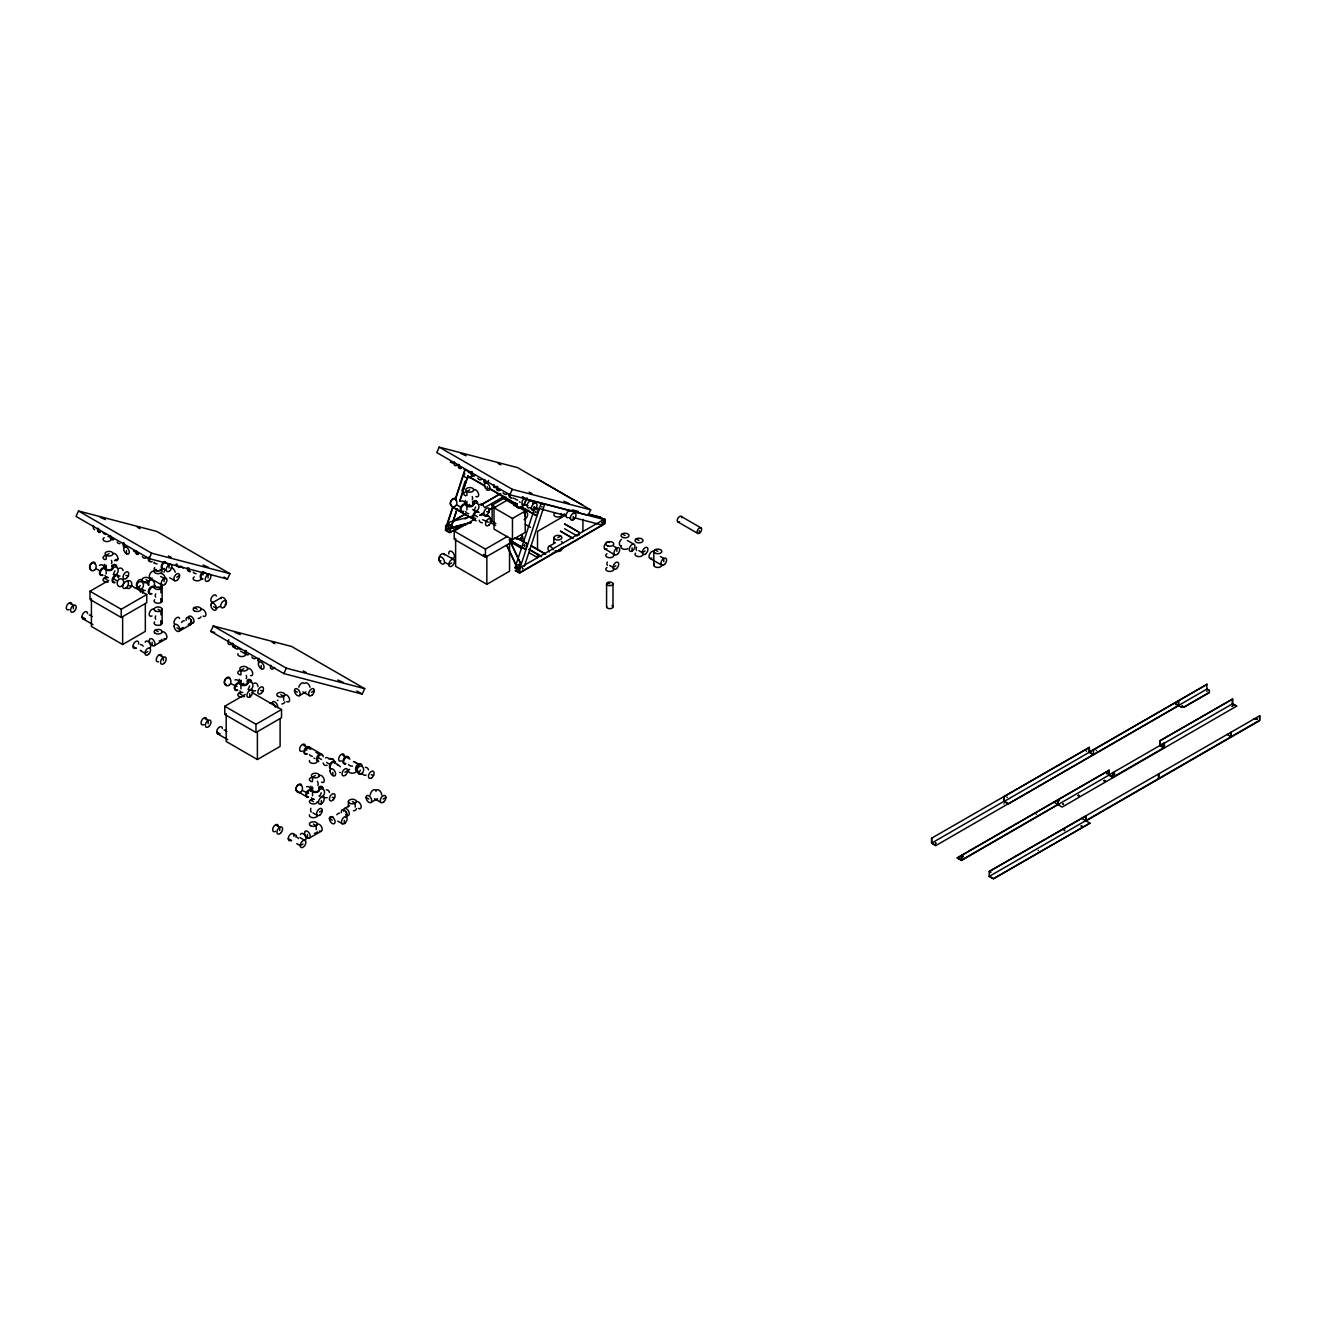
<?xml version="1.0" encoding="UTF-8"?>
<svg xmlns="http://www.w3.org/2000/svg" width="1326" height="1326" viewBox="0 0 1326 1326"><rect width="100%" height="100%" fill="white"/><g stroke="black" fill="none" stroke-linecap="round" stroke-linejoin="round"><path stroke-width="1.5" d="M162.12 623.038L162.12 609.28M162.12 600.91L162.12 587.153M449.895 525.494L449.232 524.682M518.234 565.324L518.847 564.462M517.936 564.627L518.947 564.677M524.218 545.284L524.682 545.981L524.052 545.284M535.969 512.383L534.991 512.25L535.986 511.77M541.77 507.079L542.069 506.433M522.825 568.456L522.577 568.092M601.507 522.759L602.054 522.03L602.12 522.925M962.626 856.745L963.157 856.099L962.858 857.027M990.489 872.574L990.986 872.143M1036.435 814.247L1036.236 814.247M1064.596 830.623L1064.513 829.662L1064.165 830.54M1086.524 751.411L1086.359 751.03M1106.663 773.489L1107.525 773.406M1114.354 774.467L1114.47 773.191L1114.602 774.218M1162.703 745.958L1162.256 745.809M449.315 525.56L449.663 524.615L449.978 525.56M509.482 539.748L520.339 562.854L519.56 566.301L517.273 568.075L507.013 546.262M449.845 524.698L449.829 525.295M935.311 842.822L935.543 842.955M1038.258 850.347L1038.258 850.546M1063.502 804.401L1062.938 804.269M1062.938 803.771L1063.12 803.871M1078.95 795.418L1078.204 795.865M1081.602 826.115L1081.784 825.916M1104.856 780.666L1103.862 780.749L1104.79 780.318M1181.681 706.112L1182.543 705.697M1206.743 691.095L1207.091 691.443M1232.152 706.36L1232.948 705.813L1232.235 706.426M1107.011 773.953L1107.359 773.091M452.796 506.549L445.818 527.881L450.061 530.334L457.221 509.002M455.332 498.791L464.862 469.719M453.127 506.648L446.149 527.98L450.227 530.334M455.68 498.891L464.564 471.758M461.912 491.001L465.078 481.305M450.061 530.334L457.056 509.018M459.592 501.261L467.846 476.051M459.757 501.245L468.012 476.051M524.367 566.252L544.688 504.212L540.809 504.245L519.245 570.279L514.985 567.826L534.826 507.709M509.731 540.196L525.626 549.362L527.416 543.875L516.825 537.759M534.826 508.405L538.522 510.444L536.566 515.947L522.444 507.792M114.914 570.876L113.307 574.506A4.011 3.232 -77.5 0 0 114.102 574.804M140.175 585.462L138.567 589.092L141.368 589.705M248.078 689.52L249.686 685.89M321.273 792.733L319.665 796.362A4.011 3.232 -77.5 0 1 318.986 795.815M475.669 507.062L474.045 510.692A4.011 3.232 -77.5 0 0 478.504 508.703A4.011 3.232 -77.5 0 0 477.277 503.432A4.011 3.232 -77.5 0 0 472.818 505.421M360.357 770.075L358.7 773.688L361.468 774.384M78.516 510.974L76.013 516.394L149.092 558.577L227.442 579.081L229.945 573.661L156.866 531.461L78.516 510.974L151.595 553.157L229.945 573.661M149.092 558.577L151.595 553.157M210.768 631.391L213.271 625.971L291.621 646.475L364.7 688.658L362.197 694.078L283.847 673.591L210.768 631.391L214.696 632.419M283.847 673.591L286.35 668.171L364.7 688.658M439.254 447.144L436.751 452.564L509.83 494.764L588.18 515.25L590.683 509.83L517.604 467.647L439.254 447.144L512.333 489.344L590.683 509.83M509.83 494.764L512.333 489.344M526.256 499.372L522.278 496.786L526.538 499.239L524.035 504.659L526.256 499.372L604.606 519.659L602.103 525.079L573.893 517.654M604.606 519.659L600.346 517.206L588.23 514.289M1006.848 797.025L1007.246 797.39M1175.831 703.808L1176.013 704.62M465.658 524.897L448.636 528.461L448.055 525.013L449.68 522.063L472.255 516.212M1059.391 800.705L1059.474 800.639M1096.37 750.4L1096.469 750.599M935.543 842.756L936.173 843.237M1004.014 803.788L1004.014 803.987M1104.707 780.865L1103.862 780.749M1163.88 745.295L1164.609 745.461M1080.872 825.932L1081.784 825.999M522.577 568.887L522.477 567.992M524.549 545.964L524.781 544.986M109.014 553.688L106.179 555.329L106.179 559.257M114.55 560.649L117.948 558.677M131.141 585.512L146.755 594.529L146.755 602.717L121.213 617.468L90.002 599.435L90.002 591.247L108.732 580.44M90.002 591.247L121.213 609.28L146.755 594.529M176.739 577.224L179.574 575.583M91.411 598.623L91.411 626.485L122.638 644.502L145.33 631.391L145.33 603.545M211.613 603.231L221.558 597.496M183.22 627.546L179.822 629.502L176.988 627.878M188.325 624.596L191.74 622.623M219.867 606.38L216.469 608.352L213.619 606.711M154.148 645.679L166.082 638.8M178.993 631.342L190.911 624.463M147.75 651.63L144.915 653.27L141.501 651.298M469.752 489.858L466.918 491.498L466.918 495.427M469.752 504.444L466.918 506.084L466.918 510.013M452.597 521.234L465.012 514.074M480.973 504.858L500.482 493.587M452.779 521.333L465.194 514.173M481.156 504.957L500.664 493.686M445.669 525.428L445.503 530.251L449.232 528.096M465.012 518.98L468.741 516.825M484.703 507.609L504.029 496.454M492.112 521.3L492.112 505.173L506.084 497.101M445.669 530.151L449.763 532.505L462.177 525.328M479.913 515.085L483.46 513.046M488.78 509.98L492.327 507.924M445.503 530.251L449.763 532.704L462.177 525.544M479.913 515.3L483.46 513.245M488.78 510.178L492.327 508.123M494.018 507.808L506.781 500.432L525.229 511.074L525.229 532.389L512.466 539.748L494.018 529.107L494.018 507.808L512.466 518.449L525.229 511.074M510.974 538.439L510.974 542.549L485.432 557.285L454.205 539.268L454.205 531.08L474.642 519.278M514.77 502.587L514.057 505.455L517.256 506.466L517.256 504.013L514.77 502.587L514.057 505.455M516.543 506.88L517.256 504.013M243.785 668.702L240.934 670.326L240.934 674.271M525.295 512.234L528.792 510.212M451.619 562.97L448.785 564.594L445.387 562.638M243.785 683.271L240.934 684.912L240.934 688.84M454.205 531.08L485.432 549.097L507.56 536.317M252.039 692.52L281.526 709.543L281.526 717.731L255.984 732.482L224.757 714.449L224.757 706.261L245.194 694.459M565.473 515.25L537.527 531.394L537.527 549.544M557.865 537.676L560.716 536.035M549.362 551.981A4.011 2.321 60 0 1 548.765 546.478L555.395 542.665M455.63 538.439L455.63 566.301L486.841 584.318L509.549 571.208L509.549 543.362M578.882 535.372L578.882 532.091L564.578 524.035M515.383 570.594L519.46 572.749L604.606 523.588L604.772 518.98L604.772 523.903L519.643 573.047L515.383 570.594L518.93 568.34M519.46 572.749L519.46 568.042L604.772 518.98M299.311 695.702L305.941 691.89M224.757 706.261L255.984 724.278L281.526 709.543M311.494 692.238L314.328 690.597M226.182 713.637L226.182 741.483L257.393 759.516L280.101 746.405L280.101 718.543M615.877 565.788L613.043 567.429L609.645 565.456M645.116 550.953L642.281 552.594L638.867 550.621M315.373 775.528L312.538 777.169L312.538 781.097M344.893 772.262L347.727 770.621M319.483 812.042L322.317 810.401M344.445 808.562L349.55 805.611M332.826 816.617L329.412 818.59A4.011 2.321 60 0 0 333.671 823.877A4.011 2.321 60 0 0 333.671 818.208A4.011 2.321 60 0 0 329.412 818.59L332.262 820.23M309.439 838.032L321.356 831.153M370.915 802.545L377.529 798.716M303.024 843.982L300.19 845.623L296.775 843.651M383.098 799.064L385.932 797.44M1174.422 703.145L1180.969 706.94L1184.516 706.94L1209.362 692.603L1209.362 690.349L1207.058 689.006L935.841 845.59L931.598 843.137L931.598 838.214L1089.276 747.383L1089.458 752.19M1093.536 754.56L1089.276 752.091L1207.058 684.299L1004.13 801.451L1004.13 796.545L1089.458 747.483M931.598 843.137L1004.13 801.252L1008.39 803.705M1004.312 796.644L1003.964 801.352L1008.39 803.904L1178.665 705.598L1178.499 700.592L1178.499 705.498M1180.969 706.94L1184.516 706.725L1209.362 692.387M957.306 857.773L1109.133 770.323L1109.133 775.03L961.565 860.441L957.306 857.988L961.383 860.126L1057.883 804.418M1160.051 740.72L1232.6 699.051L1232.6 703.758L1160.051 745.643L1160.051 740.72L1232.6 699.051M957.306 857.988L1109.133 770.323M1161.46 746.455L1164.311 748.096L1164.311 742.974L1108.967 774.931L1113.227 777.384M1108.967 774.732L1113.044 777.086L1164.129 747.582L1164.311 742.974M1053.805 802.064L1062.143 807.086L1236.677 706.112L1232.6 703.758M989.378 876.287L993.456 878.657L1089.955 823.148L993.456 878.856L989.213 876.403L989.213 871.48L1086.06 815.971M1158.957 773.887L1158.957 778.81L1259.7 720.631L1259.7 715.725L989.213 871.48M989.213 876.403L1158.244 778.81M1158.775 778.495L1259.518 720.333L1259.7 715.725M1078.817 795.617L1077.972 795.484L1078.817 795.202M471.327 522.361L448.752 528.196L448.221 524.997M448.636 528.461L471.211 522.61M461.846 525.626L452.498 528.312M525.626 549.362L509.897 540.179M520.19 562.854L509.317 539.748M514.985 567.826L519.228 570.163M1257.214 719.007L1253.667 719.007L1257.214 719.206M486.642 511.621L488.962 512.134M125.904 575.434L128.224 575.965M128.639 585.578L131.44 586.191M260.658 690.448L262.996 690.962M237.105 686.47L231.37 683.984M332.262 797.291L334.583 797.804M308.693 793.313L302.958 790.826M486.228 515.715L488.996 516.411M488.333 522.229L482.631 519.676M177.601 566.417L180.369 567.114M330.141 758.455L332.909 759.152M371.28 774.765L373.584 775.345M461.05 453.542L466.188 455.796M500.3 463.818L498.012 463.222L500.847 464.846M454.254 463.105L450.243 462.061L456.426 463.735M529.704 493.173L531.991 493.786L529.157 492.145M568.953 503.449L563.815 501.211M572.318 509.88L578.335 511.438M588.33 514.057L600.346 517.206M523.853 504.56L528.046 505.703M534.046 507.278L566.069 515.665M100.312 517.372L105.45 519.61M139.561 527.632L137.274 527.035L140.108 528.676M168.966 557.003L171.253 557.6L168.419 555.959M208.199 567.263L203.077 565.025M235.083 632.386L240.221 634.624M274.333 642.646L272.029 642.049L274.863 643.69M303.72 672.017L306.024 672.614L303.19 670.973M342.97 682.277L337.832 680.039M1209.362 690.548L1206.875 689.122L1206.875 684.199M1160.051 745.229L1164.129 747.582M1160.051 745.444L1164.311 747.897M1158.427 774.202L1158.427 779.108L1086.06 820.893L1085.878 815.871M1093.536 749.836L1093.536 754.759L1089.276 752.306L1089.276 747.383M681.133 516.378L700.99 527.847A3.216 1.856 -60 0 1 699.979 532.82A3.216 1.856 -60 0 1 697.194 531.212A3.216 1.856 -60 0 1 700.99 527.847M677.918 521.947L697.774 533.417M537.527 478.968L582.926 505.173M601.606 518.217L604.325 519.792M636.182 538.903L639.016 540.544M654.978 549.76L657.812 551.401M622.159 533.897L624.994 535.538M660.365 556.489L663.779 558.445L663.779 561.727M627.48 540.527L634.11 544.34A4.011 2.321 -60 0 1 632.833 550.555A4.011 2.321 -60 0 1 629.353 548.55A4.011 2.321 -60 0 1 634.11 544.34M649.856 558.329L661.773 565.207M613.474 546.047L616.872 548.003L616.872 551.284M1089.955 823.148L1081.801 818.44M564.76 523.936L578.882 532.091M604.938 549.03L614.866 554.765M564.578 528.759L577.125 535.986M469.719 476.979L483.841 485.134M489.145 488.2L515.615 503.482M520.919 506.532L536.798 515.715M467.73 476.2L485.382 486.393M488.913 488.432L516.543 504.427M505.786 499.521L502.256 497.482L505.786 499.72M560.5 531.113L572.865 538.24M560.5 531.312L572.865 538.439M492.112 505.173L495.609 507.195M525.295 524.334L530.533 527.35M607.507 582.578L609.778 583.888M490.686 520.289L495.891 523.571M520.687 537.61L524.218 539.649M530.881 545.533L545.55 554.003M490.156 522.328L495.642 525.527M530.698 545.649L545.55 554.218M516.908 537.975L527.499 544.091M474.111 514.77L477.526 516.726M457.337 505.156L460.752 507.129M529.107 549.229L541.472 556.373M528.941 549.544L541.29 556.671M474.592 519.809L453.409 507.576L476.2 520.836M509.582 541.472L521.814 548.533M528.792 552.561L537.527 557.6L537.527 553.572M519.46 568.042L519.643 573.047M483.377 554.467L486.841 556.472L486.841 584.318M443.696 553.754L453.625 559.489A4.011 2.321 -60 0 1 452.365 565.705A4.011 2.321 -60 0 1 448.884 563.699A4.011 2.321 -60 0 1 453.625 559.489M931.598 838.214L931.764 843.038L935.841 845.59M223.879 577.009L227.442 579.081M207.204 574.042L203.806 572.086A4.011 2.321 -60 0 0 200.988 576.545A4.011 2.321 -60 0 0 203.06 578.948M164.772 562.29L168.187 564.246M169.761 577.821L174.717 580.689M155.275 569.699L158.109 571.34M160.661 576.429L164.076 578.385L164.076 581.666M356.86 690.995L362.197 694.078M150.136 578.252L162.054 585.147M146.042 579.694L148.877 581.335L148.877 585.263M194.292 607.557L197.126 609.198M158.109 587.153L160.943 588.794L160.943 592.722M213.271 625.971L286.35 668.171M233.824 647.27L237.221 649.226M240.636 651.199L245.741 654.149M96.599 568.97L100.014 570.942M113.34 578.65L116.754 580.606M302.875 691.89L309.488 695.702M104.19 578.136L107.025 579.777M158.109 609.28L160.943 610.905L160.943 614.85M294.471 690.597A4.011 2.321 60 0 0 298.731 695.885A4.011 2.321 60 0 0 298.731 690.216A4.011 2.321 60 0 0 294.471 690.597L297.306 692.238M280.814 694.708L283.648 696.349L283.648 700.277M155.275 630.082L158.109 631.723M238.945 693.15L241.796 694.791M342.323 754.776L345.738 756.732M346.451 757.146L349.849 759.118M354.954 762.052L358.368 764.025L358.368 767.306M69.996 603.463L73.394 605.418L73.394 608.7M159.103 654.911L162.501 656.867M309.439 747.151L321.356 754.03M87.582 613.623A4.011 2.321 -60 0 0 84.748 611.982A4.011 2.321 -60 0 0 81.914 616.888L85.312 618.861M132.998 646.392L136.396 648.348M303.306 744.98L306.72 746.936L306.72 750.218M307.417 747.35L310.831 749.323M315.936 752.273L319.351 754.229M82.742 618.728L92.953 624.629M318.025 757.511L321.439 759.466M326.544 762.417L329.942 764.389M374.462 798.716L381.092 802.545M366.059 797.44A4.011 2.321 60 0 0 370.319 802.727A4.011 2.321 60 0 0 370.319 797.059A4.011 2.321 60 0 0 366.059 797.44L368.893 799.064M352.401 801.55L355.235 803.191L355.235 807.12M204.751 718.46L208.165 720.432L208.165 723.714M216.668 731.902L220.083 733.875M217.514 733.742L227.724 739.643M296.61 790.942L306.538 796.677M310.549 799.992L313.384 801.633M337.732 821.142L342.307 823.778M312.903 812.871L317.478 815.507M313.384 824.076L316.218 825.717L316.218 829.645M293.112 833.623L296.51 835.595M299.925 837.568L305.03 840.502A4.011 2.321 -60 0 1 303.753 846.734A4.011 2.321 -60 0 1 300.289 844.712A4.011 2.321 -60 0 1 305.03 840.502M276.355 825.302L279.753 827.275L279.753 830.557M288.272 838.745L291.67 840.701M507.344 546.13L517.604 567.942M1236.677 706.112L1232.418 703.857L1232.418 698.951M1231.141 736.709L1231.141 732.002L1231.324 737.024L1227.064 734.355M1160.217 740.836L1160.217 745.543M1113.044 777.086L1113.044 772.378L1113.227 777.6L1108.967 775.13L1108.967 770.224M1085.696 815.772L1085.696 820.695M1058.065 804.733L1057.883 799.711L1057.883 804.633M961.565 860.441L961.383 855.419L961.383 860.126M699.382 530.632L699.382 533.251M653.801 551.401L653.801 565.174M632.088 547.82L632.088 551.102M612.993 583.888L612.993 606.827M606.579 583.888L606.579 606.827M582.926 519.295L582.926 531.394M573.197 516.527L573.197 519.809M553.854 537.676L553.854 543.411M534.179 506.731L534.179 510.013M524.814 512.797L524.814 516.079M521.682 534.809L521.682 538.737M512.466 518.449L512.466 539.748M487.206 486.675L487.206 489.94M485.432 549.097L485.432 557.285M466.918 501.327L466.918 505.272M348.39 801.55L348.39 806.838M346.451 812.042L346.451 815.308M344.312 820.313L344.312 823.579M332.826 772.345L332.826 775.611M321.323 800.606L321.323 803.871M312.538 786.998L312.538 790.942M312.538 791.755L312.538 795.683M307.417 834.568L307.417 837.833M261.239 665.503L261.239 668.785M257.393 731.654L257.393 759.516M255.984 724.278L255.984 732.482M249.736 693.763L249.736 697.045M240.934 680.172L240.934 684.1M208.049 574.539L208.049 577.821M203.093 571.672L203.093 574.954M191.176 619.673L191.176 622.955M169.032 564.743L169.032 568.025M163.363 657.365L163.363 660.646M160.943 598.623L160.943 602.551M160.943 620.75L160.943 624.679M152.142 642.215L152.142 645.48M126.467 550.489L126.467 553.771M122.638 616.64L122.638 644.502M121.213 609.28L121.213 617.468M106.179 565.158L106.179 569.086M106.179 569.898L106.179 573.843M275.493 831.369A4.011 2.321 -60 0 1 272.659 829.728A4.011 2.321 -60 0 1 275.493 824.822A4.011 2.321 -60 0 1 278.327 826.446M295.648 836.888A4.011 2.321 60 0 1 298.483 838.529M300.422 834.584A4.011 2.321 60 0 1 304.582 834.999A4.011 2.321 60 0 1 305.179 840.502M291.107 840.386A4.011 2.321 -60 0 1 288.272 838.446A4.011 2.321 -60 0 1 291.604 833.59A4.011 2.321 -60 0 1 293.842 836.375M311.378 811.993A4.011 2.321 -60 0 1 310.93 808.296M317.262 814.794A4.011 2.321 0 0 1 313.384 817.711A4.011 2.321 0 0 1 309.505 814.794M317.395 801.633A4.011 2.321 0 0 1 313.384 803.954A4.011 2.321 0 0 1 309.372 801.633A4.011 2.321 0 0 1 313.384 799.313M365.33 767.373A4.011 3.232 -75.9 0 1 368.495 769.925M366.158 775.03A4.011 3.232 -75.9 0 1 362.462 773.638M358.351 771.517A4.011 2.321 -60 0 1 357.556 766.378A4.011 2.321 -60 0 1 362.164 765.732M356.412 770.903A4.011 2.321 0 0 1 350.876 773.041A4.011 2.321 0 0 1 349.567 769.262M352.401 766.179A4.011 2.321 0 0 1 348.523 764.456M353.445 761.621A4.011 2.321 0 0 1 354.407 761.853M355.882 762.699A4.011 2.321 0 0 1 356.28 763.262M345.705 764.008A4.011 2.321 -60 0 1 344.445 759.268A4.011 2.321 -60 0 1 349.186 757.991M357.639 770.887A4.011 2.321 -60 0 1 356.114 766.61A4.011 2.321 -60 0 1 360.821 764.24M317.262 831.717A4.011 2.321 0 0 1 314.428 833.358M316.599 825.253A4.011 2.321 60 0 1 319.831 824.739A4.011 2.321 60 0 1 322.168 829.595A4.011 2.321 60 0 1 319.351 830.954M370.319 794.97A4.011 2.321 -60 0 1 372.788 790.296A4.011 2.321 -60 0 1 375.904 790.909M376.087 790.909A4.011 2.321 60 0 1 379.203 790.296A4.011 2.321 60 0 1 381.673 794.97M341.478 760.826A4.011 2.321 -60 0 1 338.66 758.903A4.011 2.321 -60 0 1 341.975 754.046A4.011 2.321 -60 0 1 344.213 756.815M345.738 763.295A4.011 2.321 -60 0 1 342.904 761.936A4.011 2.321 -60 0 1 345.241 757.063A4.011 2.321 -60 0 1 348.473 757.577M336.804 814.761A4.011 2.321 -60 0 1 339.638 813.136M341.428 812.606A4.011 2.321 60 0 1 343.202 809.705A4.011 2.321 60 0 1 346.749 813.451A4.011 2.321 60 0 1 345.589 816.998M330.423 759.052A4.011 3.232 -75.9 0 1 334.417 763.411M325.467 757.809A4.011 3.232 -75.9 0 1 329.146 759.218M327.141 765.235A4.011 3.232 -75.9 0 1 323.113 762.931M318.688 761.704A4.011 2.321 -60 0 1 319.168 755.77A4.011 2.321 -60 0 1 323.163 756.781M330.605 768.583A4.011 2.321 -60 0 1 330.754 763.047A4.011 2.321 -60 0 1 335.064 762.815M340.351 772.478A4.011 2.321 60 0 1 339.655 772.412M337.5 765.152A4.011 2.321 60 0 1 340.351 766.793M330.953 768.848A4.011 2.321 -60 0 1 331.55 763.362A4.011 2.321 -60 0 1 335.71 762.947M302.461 751.03A4.011 2.321 -60 0 1 299.626 749.405A4.011 2.321 -60 0 1 302.461 744.483A4.011 2.321 -60 0 1 305.295 746.124M305.974 753.814A4.011 2.321 -60 0 1 303.919 751.262A4.011 2.321 -60 0 1 306.969 746.803A4.011 2.321 -60 0 1 309.555 748.577M317.262 760.511A4.011 2.321 0 0 1 313.384 763.428A4.011 2.321 0 0 1 309.505 760.511M312.339 756.301A4.011 2.321 0 0 1 309.505 754.676M307.417 753.897A4.011 2.321 -60 0 1 304.599 752.538A4.011 2.321 -60 0 1 306.936 747.682A4.011 2.321 -60 0 1 310.168 748.195M318.605 761.107A4.011 2.321 -60 0 1 317.328 756.35A4.011 2.321 -60 0 1 322.085 755.074M308.461 796.711A4.011 2.321 -60 0 1 305.858 794.97A4.011 2.321 -60 0 1 308.444 790.197A4.011 2.321 -60 0 1 311.494 791.108M297.803 791.208A4.011 2.321 -60 0 1 296.941 786.136A4.011 2.321 -60 0 1 301.566 785.373M306.571 786.782A4.011 3.232 -77.5 0 1 310.599 791.158M318.754 787.18A4.011 2.321 -60 0 1 322.317 788.274M310.93 789.451A4.011 2.321 -60 0 1 310.93 786.169M312.339 781.743A4.011 2.321 0 0 1 309.372 779.506A4.011 2.321 0 0 1 312.339 777.268M336.39 764.141A3.216 1.856 -60 0 1 337.765 764.572M317.544 752.77A3.216 1.856 -60 0 1 318.124 753.599M314.809 758.472A3.216 1.856 -60 0 1 313.964 757.991M318.953 790.213A4.011 3.232 -77.5 0 1 324.29 790.843A4.011 3.232 -77.5 0 1 321.306 796.694M326.279 789.882A4.011 3.232 -77.5 0 1 329.445 792.434M327.157 797.572A4.011 3.232 -77.5 0 1 323.478 796.164M319.118 788.141A4.011 2.321 -60 0 1 323.13 788.208M356.412 808.595A4.011 2.321 0 0 1 353.445 810.832M343.699 811.297A4.011 2.321 60 0 1 346.202 808.628A4.011 2.321 60 0 1 349.268 813.949A4.011 2.321 60 0 1 345.705 814.777M356.363 801.683A4.011 2.321 60 0 1 360.987 805.412A4.011 2.321 60 0 1 358.368 808.429M318.853 788.953A4.011 2.321 0 0 1 317.676 792.02A4.011 2.321 0 0 1 312.29 791.605A4.011 2.321 0 0 1 312.538 788.473M314.328 799.396A4.011 2.321 0 0 1 311.494 797.755M307.997 797.374A4.011 2.321 -60 0 1 307.4 792.567A4.011 2.321 -60 0 1 311.875 790.661M319.019 775.843A4.011 2.321 60 0 1 323.925 778.677A4.011 2.321 60 0 1 321.472 782.174M317.378 781.263A4.011 2.321 60 0 1 317.826 785.473M318.853 788.141A4.011 2.321 0 0 1 317.676 791.191A4.011 2.321 0 0 1 312.29 790.793A4.011 2.321 0 0 1 312.538 787.661M203.906 724.526A4.011 2.321 -60 0 1 201.071 722.885A4.011 2.321 -60 0 1 203.906 717.979A4.011 2.321 -60 0 1 206.74 719.62M224.061 730.046A4.011 2.321 60 0 1 226.895 731.687M218.094 733.924A4.011 2.321 -60 0 1 218.094 728.239A4.011 2.321 -60 0 1 222.354 728.62M244.63 696.432A4.011 2.321 0 0 1 243.802 696.796M241.796 697.111A4.011 2.321 0 0 1 237.818 695.089A4.011 2.321 0 0 1 240.752 692.553M298.831 687.233A4.011 2.321 -60 0 1 301.201 683.47A4.011 2.321 -60 0 1 304.019 683.437M304.781 683.437A4.011 2.321 60 0 1 307.615 683.47A4.011 2.321 60 0 1 309.986 687.233M270.123 703.443A4.011 2.321 60 0 1 272.957 703.476A4.011 2.321 60 0 1 275.327 707.239M255.537 658.409A4.011 3.232 -75.9 0 1 251.857 657M248.459 654.663A4.011 2.321 -60 0 1 246.437 650.668M259.001 661.74A4.011 2.321 -60 0 1 258.006 658.508M259.366 662.005A4.011 2.321 -60 0 1 258.918 658.309M274.714 667.442A4.011 2.321 -60 0 1 271.283 668.901A4.011 2.321 -60 0 1 270.836 665.204M231.602 643.657A4.011 2.321 -60 0 1 228.404 643.972A4.011 2.321 -60 0 1 228.851 639.762M235.116 646.657A4.011 2.321 -60 0 1 232.663 643.16M245.26 653.121A4.011 2.321 0 0 1 242.31 656.569A4.011 2.321 0 0 1 237.918 653.685M240.752 649.475A4.011 2.321 0 0 1 237.918 647.834M235.1 647.386A4.011 2.321 -60 0 1 233.376 643.574M247.017 654.265A4.011 2.321 -60 0 1 245.293 650.453M226.216 684.382A4.011 2.321 -60 0 1 225.337 679.293A4.011 2.321 -60 0 1 229.962 678.547M236.873 689.868A4.011 2.321 -60 0 1 234.768 685.956A4.011 2.321 -60 0 1 239.674 683.586M234.984 679.956A4.011 3.232 -77.5 0 1 239.111 683.288M247.15 680.337A4.011 2.321 -60 0 1 250.631 680.652M239.326 682.608A4.011 2.321 -60 0 1 239.326 679.326M240.752 674.917A4.011 2.321 0 0 1 237.785 672.68A4.011 2.321 0 0 1 240.752 670.426M247.365 683.371A4.011 3.232 -77.5 0 1 252.835 684.481A4.011 3.232 -77.5 0 1 248.857 689.818M253.846 683.288A4.011 3.232 -77.5 0 1 257.526 684.68M257.857 685.608A4.011 3.232 -77.5 0 1 257.973 686.619M255.57 690.73A4.011 3.232 -77.5 0 1 252.404 690.084M247.531 681.299A4.011 2.321 -60 0 1 251.575 682.21M284.825 701.752A4.011 2.321 0 0 1 281.858 703.99M277.333 700.592A4.011 2.321 0 0 1 277.979 700.111M272.012 703.559A4.011 2.321 60 0 1 275.228 702.167A4.011 2.321 60 0 1 277.598 707.62M284.311 695.255A4.011 2.321 60 0 1 289.234 698.089A4.011 2.321 60 0 1 286.764 701.587M247.249 682.111A4.011 2.321 0 0 1 246.072 685.177A4.011 2.321 0 0 1 240.702 684.763A4.011 2.321 0 0 1 240.934 681.647M242.741 692.553A4.011 2.321 0 0 1 239.907 690.929M237.818 690.166A4.011 2.321 -60 0 1 235.199 687.15A4.011 2.321 -60 0 1 239.824 683.404M247.415 669A4.011 2.321 60 0 1 252.122 671.354A4.011 2.321 60 0 1 250.614 675.647M246.238 675.365A4.011 2.321 60 0 1 246.238 678.63M247.249 681.299A4.011 2.321 0 0 1 246.072 684.349A4.011 2.321 0 0 1 240.702 683.951A4.011 2.321 0 0 1 240.934 680.818M69.134 609.512A4.011 2.321 -60 0 1 66.317 608.153A4.011 2.321 -60 0 1 68.637 603.297A4.011 2.321 -60 0 1 71.886 603.811M89.29 615.032A4.011 2.321 60 0 1 92.124 616.673M84.748 618.529A4.011 2.321 -60 0 1 81.914 616.888M108.069 582.015A4.011 2.321 0 0 1 103.014 579.777A4.011 2.321 0 0 1 108.069 577.539M164.059 572.219A4.011 2.321 -60 0 1 165.385 569.467M161.126 573.561A4.011 2.321 60 0 1 165.385 578.865M171.054 567.826A4.011 2.321 60 0 1 175.214 572.219M135.351 588.446A4.011 2.321 60 0 1 138.186 588.462A4.011 2.321 60 0 1 140.556 592.225M119.92 543.627A4.011 3.232 -75.9 0 1 117.086 541.986M125.622 546.544A4.011 2.321 -60 0 1 123.583 542.533M113.704 539.649A4.011 2.321 -60 0 1 111.318 536.616M125.191 547.174A4.011 2.321 -60 0 1 124.147 543.312M138.534 553.688A4.011 2.321 -60 0 1 135.782 551.135M94.676 529.571A4.011 2.321 -60 0 1 93.649 525.693M100.362 531.643A4.011 2.321 -60 0 1 97.892 528.146M111.036 539.268A4.011 2.321 0 0 1 105.483 541.406A4.011 2.321 0 0 1 104.19 537.627M105.981 534.461A4.011 2.321 0 0 1 103.146 532.82M100.328 532.372A4.011 2.321 -60 0 1 98.605 528.56M112.992 538.936A4.011 2.321 -60 0 1 110.522 535.439M102.102 574.854A4.011 2.321 -60 0 1 99.5 573.114A4.011 2.321 -60 0 1 102.085 568.357A4.011 2.321 -60 0 1 105.135 569.268M90.798 569.351A4.011 2.321 -60 0 1 91.196 563.467A4.011 2.321 -60 0 1 95.24 564.362M99.433 565.423A4.011 3.232 -77.5 0 1 104.34 568.274M111.716 566.053A4.011 2.321 -60 0 1 115.876 565.638M104.572 567.594A4.011 2.321 -60 0 1 104.572 564.329M105.019 559.671A4.011 2.321 0 0 1 105.019 555.66M109.577 536.317A3.216 1.856 -60 0 1 107.97 536.466M112.08 569.235A4.011 3.232 -77.5 0 1 117.732 568.556A4.011 3.232 -77.5 0 1 114.948 574.838M119.075 568.274A4.011 3.232 -77.5 0 1 123.086 570.594M119.953 575.965A4.011 3.232 -77.5 0 1 117.649 575.07M112.146 567.114A4.011 2.321 -60 0 1 115.279 564.893A4.011 2.321 -60 0 1 116.804 567.197M143.208 581.335A4.011 2.321 0 0 1 144.667 577.523A4.011 2.321 0 0 1 150.037 579.893A4.011 2.321 0 0 1 144.037 581.7M149.556 580.241A4.011 2.321 60 0 1 154.462 583.092M142.097 589.026A4.011 2.321 60 0 1 142.545 593.236M111.848 566.633A4.011 2.321 0 0 1 112.08 569.749A4.011 2.321 0 0 1 106.71 570.163A4.011 2.321 0 0 1 105.533 567.114M107.97 577.556A4.011 2.321 0 0 1 105.003 575.318M103.047 575.153A4.011 2.321 -60 0 1 100.594 571.655A4.011 2.321 -60 0 1 105.516 568.821M114.964 582.031A4.011 2.321 -60 0 1 112.13 580.39A4.011 2.321 -60 0 1 114.964 575.467A4.011 2.321 -60 0 1 117.815 577.108M113.108 553.572A4.011 2.321 60 0 1 117.732 557.301A4.011 2.321 60 0 1 115.113 560.318M111.467 560.351A4.011 2.321 60 0 1 111.467 563.616M111.848 565.804A4.011 2.321 0 0 1 112.08 568.937A4.011 2.321 0 0 1 106.71 569.351A4.011 2.321 0 0 1 105.533 566.285M158.374 661.773A4.011 2.321 -60 0 1 157.098 657.016A4.011 2.321 -60 0 1 161.838 655.757M145.147 642.232A4.011 2.321 60 0 1 149.623 643.06A4.011 2.321 60 0 1 149.308 648.315M141.053 650.933A4.011 2.321 60 0 1 140.374 650.204M140.374 644.535A4.011 2.321 60 0 1 143.208 646.176M135.832 648.016A4.011 2.321 -60 0 1 132.998 646.094A4.011 2.321 -60 0 1 136.329 641.237A4.011 2.321 -60 0 1 138.567 644.005M152.009 615.91A4.011 2.321 -60 0 1 149.39 612.894A4.011 2.321 -60 0 1 154.015 609.148M155.656 619.209A4.011 2.321 -60 0 1 155.656 615.927M160.943 621.397A4.011 2.321 0 0 1 161.175 624.529A4.011 2.321 0 0 1 155.805 624.927A4.011 2.321 0 0 1 154.628 621.877M180.883 566.036A4.011 3.232 -75.9 0 1 176.076 564.213M183.353 567.976A4.011 3.232 -75.9 0 1 181.877 567.114M189.9 570.909A4.011 2.321 -60 0 1 187.53 567.876M177.253 564.246A4.011 2.321 -60 0 1 176.607 564.23M196.099 573.744A4.011 2.321 0 0 1 193.248 572.103M201.138 578.55A4.011 2.321 0 0 1 195.602 580.689A4.011 2.321 0 0 1 194.292 576.909M202.348 578.534A4.011 2.321 -60 0 1 200.259 576.578A4.011 2.321 -60 0 1 202.348 572.202M190.43 571.655A4.011 2.321 -60 0 1 188.706 567.843M161.987 639.364A4.011 2.321 0 0 1 159.153 641.005M162.054 631.856A4.011 2.321 60 0 1 166.695 635.585A4.011 2.321 60 0 1 164.076 638.602M212.889 602.103A4.011 2.321 -60 0 1 211.613 597.363A4.011 2.321 -60 0 1 216.37 596.087M220.812 598.54A4.011 2.321 60 0 1 225.287 599.369A4.011 2.321 60 0 1 224.972 604.639M182.938 627.712A4.011 2.321 -60 0 1 182.209 628.027M181.529 622.408A4.011 2.321 -60 0 1 184.364 620.767M174.833 624.38A4.011 2.321 -60 0 1 175.413 618.894A4.011 2.321 -60 0 1 179.574 618.48M186.154 620.253A4.011 2.321 60 0 1 188.408 617.468A4.011 2.321 60 0 1 191.723 622.342A4.011 2.321 60 0 1 188.905 624.264M146.821 557.484A4.011 3.232 -75.9 0 1 142.346 556.572M150.153 561.346A4.011 2.321 -60 0 1 148.844 557.119M138.236 554.467A4.011 2.321 -60 0 1 136.578 551.202M164.043 569.152A4.011 2.321 -60 0 1 162.037 566.301A4.011 2.321 -60 0 1 165.518 561.975M157.065 563.948A4.011 2.321 0 0 1 154.23 562.307M161.987 568.158A4.011 2.321 0 0 1 157.579 571.058A4.011 2.321 0 0 1 154.628 567.594M164.076 568.423A4.011 2.321 -60 0 1 161.258 566.351A4.011 2.321 -60 0 1 164.805 561.561M152.142 561.544A4.011 2.321 -60 0 1 149.689 558.047M114.716 582.794A4.011 2.321 -60 0 1 112.942 579.91A4.011 2.321 -60 0 1 116.158 575.65A4.011 2.321 -60 0 1 118.511 577.805M126.964 581.318A4.011 3.232 -77.5 0 1 131.871 584.169A4.011 3.232 -77.5 0 1 126.998 588.18M152.009 593.783A4.011 2.321 -60 0 1 149.556 590.285A4.011 2.321 -60 0 1 154.462 587.451M155.656 597.098A4.011 2.321 -60 0 1 155.656 593.816M160.943 599.286A4.011 2.321 0 0 1 161.175 602.402A4.011 2.321 0 0 1 155.805 602.816A4.011 2.321 0 0 1 154.628 599.75M160.943 585.512A4.011 2.321 0 0 1 160.943 588.794A4.011 2.321 0 0 1 155.275 588.794A4.011 2.321 0 0 1 155.275 585.512M134.556 551.699A3.216 1.856 -60 0 1 133.495 550.704M154.413 563.169A3.216 1.856 -60 0 1 153.949 563.02M144.335 582.86A4.011 3.232 -77.5 0 1 148.346 585.18M145.214 590.534A4.011 3.232 -77.5 0 1 142.893 589.656M150.915 593.418A4.011 2.321 -60 0 1 148.313 591.678A4.011 2.321 -60 0 1 150.899 586.904A4.011 2.321 -60 0 1 153.949 587.816M137.075 586.506A4.011 2.321 -60 0 1 138.368 580.523A4.011 2.321 -60 0 1 142.064 581.783M138.285 586.772A4.011 2.321 -60 0 1 137.622 586.772M201.005 616.839A4.011 2.321 0 0 1 198.171 618.48M188.425 618.944A4.011 2.321 60 0 1 190.927 616.275A4.011 2.321 60 0 1 193.994 621.596A4.011 2.321 60 0 1 190.43 622.424M201.088 609.314A4.011 2.321 60 0 1 205.712 613.06A4.011 2.321 60 0 1 203.093 616.076M152.142 578.053A4.011 2.321 -60 0 1 149.689 574.556A4.011 2.321 -60 0 1 154.612 571.721M160.114 569.335A4.011 2.321 0 0 1 161.175 572.832A4.011 2.321 0 0 1 155.026 572.832A4.011 2.321 0 0 1 156.103 569.335M161.59 583.954A4.011 2.321 0 0 1 158.109 587.418A4.011 2.321 0 0 1 154.628 583.954M485.929 483.36A4.011 2.321 -60 0 1 484.885 479.482M499.272 489.858A4.011 2.321 -60 0 1 496.802 486.36M440.961 560.815A4.011 2.321 -60 0 1 439.685 556.075A4.011 2.321 -60 0 1 444.425 554.798M448.884 554.036A4.011 2.321 60 0 1 451.138 551.251A4.011 2.321 60 0 1 454.453 556.124A4.011 2.321 60 0 1 451.619 558.047M481.52 479.564A4.011 3.232 -75.9 0 1 477.824 478.172M484.769 481.023A4.011 3.232 -75.9 0 1 483.973 480.708M475.172 475.388A4.011 2.321 -60 0 1 472.305 475.537A4.011 2.321 -60 0 1 472.404 471.841M485.631 482.946A4.011 2.321 -60 0 1 483.973 479.664M456.84 465.36A4.011 2.321 -60 0 1 454.387 461.879M461.1 467.829A4.011 2.321 -60 0 1 458.63 464.332M451.536 505.537A4.011 2.321 -60 0 1 451.934 499.637A4.011 2.321 -60 0 1 455.978 500.548M462.128 511.272A4.011 2.321 -60 0 1 460.984 506.648A4.011 2.321 -60 0 1 465.641 504.758M460.951 501.112A4.011 3.232 -77.5 0 1 465.078 504.444M472.586 502.803A4.011 2.321 0 0 1 472.818 505.935A4.011 2.321 0 0 1 467.448 506.35A4.011 2.321 0 0 1 466.271 503.283M468.708 513.726A4.011 2.321 0 0 1 465.741 511.488M463.785 511.322A4.011 2.321 -60 0 1 461.166 508.306A4.011 2.321 -60 0 1 465.791 504.576M475.702 518.201A4.011 2.321 -60 0 1 472.885 516.842A4.011 2.321 -60 0 1 475.222 511.985A4.011 2.321 -60 0 1 478.454 512.499M471.774 475.437A4.011 2.321 0 0 1 466.222 477.592A4.011 2.321 0 0 1 464.929 473.813M466.719 470.631A4.011 2.321 0 0 1 463.885 469.006M461.067 468.542A4.011 2.321 -60 0 1 459.343 464.73M472.984 475.421A4.011 2.321 -60 0 1 471.26 471.625M488.217 481.172A3.216 1.856 -60 0 1 488.581 480.41M469.735 472.752A3.216 1.856 -60 0 1 468.708 472.653M468.128 471.824A3.216 1.856 -60 0 1 468.045 471.178M473.365 510.145A4.011 3.232 -77.5 0 1 472.835 509.383M479.813 504.46A4.011 3.232 -77.5 0 1 483.824 506.764M472.885 503.3A4.011 2.321 -60 0 1 476.017 501.079A4.011 2.321 -60 0 1 477.542 503.366M472.454 502.222A4.011 2.321 -60 0 1 476.614 501.808M465.028 503.151A4.011 2.321 -60 0 1 465.31 500.499M465.757 495.841A4.011 2.321 0 0 1 465.757 491.83M473.399 490.156A4.011 2.321 60 0 1 478.305 493.007A4.011 2.321 60 0 1 475.852 496.504M472.205 496.521A4.011 2.321 60 0 1 472.205 499.803M472.586 501.99A4.011 2.321 0 0 1 472.818 505.123A4.011 2.321 0 0 1 467.448 505.521A4.011 2.321 0 0 1 466.271 502.471M573.379 512.93A3.216 1.856 -60 0 1 573.976 513.775M570.644 518.632A3.216 1.856 -60 0 1 569.583 517.654M561.743 514.123A4.011 2.321 0 0 1 556.837 516.974A4.011 2.321 0 0 1 555.03 513.096M564.561 513.875A4.011 2.321 -60 0 1 561.08 513.56M568.208 517.67A4.011 2.321 -60 0 1 566.683 513.377A4.011 2.321 -60 0 1 571.39 511.024M522.726 504.344A4.011 2.321 0 0 1 521.284 506.781A4.011 2.321 0 0 1 516.842 506.946M517.803 500.134A4.011 2.321 0 0 1 514.969 498.493M512.151 498.046A4.011 2.321 -60 0 1 510.427 494.233M526.82 497.863A4.011 2.321 -60 0 1 527.267 498.278M524.814 504.609A4.011 2.321 -60 0 1 521.963 502.968A4.011 2.321 -60 0 1 524.814 498.062M532.174 508.786A3.216 1.856 -60 0 1 530.781 508.372M532.754 503.3A3.216 1.856 -60 0 1 534.361 503.134M520.273 502.289A3.216 1.856 -60 0 1 519.444 501.808M513.759 498.543A3.216 1.856 -60 0 1 513.527 498.029M495.278 487.487A3.216 1.856 -60 0 1 494.25 487.404M493.902 487.073A3.216 1.856 -60 0 1 493.902 484.438M506.764 494.15A4.011 3.232 -75.9 0 1 503.084 492.742M510.029 495.592A4.011 3.232 -75.9 0 1 509.234 495.294M500.432 489.957A4.011 2.321 -60 0 1 497.565 490.123A4.011 2.321 -60 0 1 497.664 486.41M510.891 497.515A4.011 2.321 -60 0 1 509.234 494.25M529.919 507.56A4.011 2.321 -60 0 1 527.085 506.2A4.011 2.321 -60 0 1 529.422 501.344A4.011 2.321 -60 0 1 532.654 501.858M521.682 535.455A4.011 2.321 0 0 1 520.853 539.102A4.011 2.321 0 0 1 514.969 537.693M524.068 513.344A4.011 2.321 -60 0 1 527.649 514.438A4.011 2.321 -60 0 1 524.068 519.676M522.328 504.593A4.011 2.321 0 0 1 522.03 507.162A4.011 2.321 0 0 1 517.803 507.991M651.862 558.13A4.011 2.321 -60 0 1 649.392 554.633A4.011 2.321 -60 0 1 654.315 551.782M661.293 564.014A4.011 2.321 0 0 1 657.812 567.478A4.011 2.321 0 0 1 654.331 564.014M486.493 516.311A4.011 3.232 -75.9 0 1 490.172 521.665M481.537 515.068A4.011 3.232 -75.9 0 1 485.233 516.46M482.366 522.742A4.011 3.232 -75.9 0 1 479.2 520.19M475.421 518.98A4.011 2.321 -60 0 1 474.343 514.289A4.011 2.321 -60 0 1 479.001 512.499M561.743 548.533A4.011 2.321 0 0 1 559.87 551.152A4.011 2.321 0 0 1 555.03 550.771M548.765 546.478A4.011 2.321 60 0 1 553.24 549.743M553.522 552.395A4.011 2.321 60 0 1 552.196 553.622M563.169 547.273A4.011 2.321 60 0 1 561.445 547.82M561.445 541.489A4.011 2.321 60 0 1 562.721 543.063M679.525 521.781A3.216 1.856 -60 0 1 677.255 520.472A3.216 1.856 -60 0 1 679.525 516.543A3.216 1.856 -60 0 1 681.796 517.853M636.563 550.489A4.011 2.321 -60 0 1 636.563 547.207M642.895 553.721A4.011 2.321 0 0 1 638.486 556.605A4.011 2.321 0 0 1 635.535 553.157M627.844 548.632A4.011 2.321 0 0 1 622.988 549.014A4.011 2.321 0 0 1 621.132 546.395M621.43 545.682A4.011 2.321 -60 0 1 619.325 543.726A4.011 2.321 -60 0 1 621.43 539.35M606.943 548.831A4.011 2.321 -60 0 1 604.49 545.334A4.011 2.321 -60 0 1 609.396 542.5M613.258 554.218A4.011 2.321 0 0 1 612.082 557.285A4.011 2.321 0 0 1 606.711 556.87A4.011 2.321 0 0 1 606.943 553.738M607.325 565.324A4.011 2.321 -60 0 1 607.325 562.042M613.258 567.992A4.011 2.321 0 0 1 612.082 571.042A4.011 2.321 0 0 1 606.711 570.628A4.011 2.321 0 0 1 606.943 567.511M612.048 605.518A3.216 1.856 0 0 1 610.606 608.617A3.216 1.856 0 0 1 606.678 606.347M514.952 504.427L515.549 505.173L514.952 504.427M515.665 504.013L516.262 504.758L515.665 504.013M280.482 833.292A4.011 2.321 -60 0 0 281.758 827.076A4.011 2.321 -60 0 0 277.018 831.286A4.011 2.321 -60 0 0 280.482 833.292M320.212 814.777A4.011 2.321 -60 0 0 321.489 808.562A4.011 2.321 -60 0 0 316.748 812.772A4.011 2.321 -60 0 0 320.212 814.777M361.998 773.307A4.011 3.232 -75.9 0 0 362.015 766.461A4.011 3.232 -75.9 0 0 357.075 770.456A4.011 3.232 -75.9 0 0 361.998 773.307M371.744 777.732A4.011 2.321 -60 0 0 373.468 771.417A4.011 2.321 -60 0 0 368.628 775.13A4.011 2.321 -60 0 0 371.744 777.732M310.549 825.717A4.011 2.321 0 0 0 317.262 824.673A4.011 2.321 0 0 0 312.339 821.838A4.011 2.321 0 0 0 310.549 825.717M304.582 832.927A4.011 2.321 60 0 0 308.842 838.214A4.011 2.321 60 0 0 308.842 832.546A4.011 2.321 60 0 0 304.582 832.927M383.827 801.816A4.011 2.321 -60 0 0 385.104 795.6A4.011 2.321 -60 0 0 380.347 799.81A4.011 2.321 -60 0 0 383.827 801.816M345.058 823.048A4.011 2.321 -60 0 0 346.318 816.833A4.011 2.321 -60 0 0 341.578 821.043A4.011 2.321 -60 0 0 345.058 823.048M329.992 770.704A4.011 2.321 60 0 0 334.235 775.992A4.011 2.321 60 0 0 334.235 770.323A4.011 2.321 60 0 0 329.992 770.704M345.622 774.997A4.011 2.321 -60 0 0 346.898 768.782A4.011 2.321 -60 0 0 342.141 772.992A4.011 2.321 -60 0 0 345.622 774.997M300.919 791.92A4.011 3.232 -77.5 0 0 300.886 785.075A4.011 3.232 -77.5 0 0 296.013 789.086A4.011 3.232 -77.5 0 0 300.919 791.92M332.76 800.224A4.011 2.321 -60 0 0 334.417 793.926A4.011 2.321 -60 0 0 329.577 797.722A4.011 2.321 -60 0 0 332.76 800.224M349.567 803.191A4.011 2.321 0 0 0 356.28 802.147A4.011 2.321 0 0 0 351.373 799.313A4.011 2.321 0 0 0 349.567 803.191M322.069 803.341A4.011 2.321 -60 0 0 323.329 797.125A4.011 2.321 -60 0 0 318.588 801.335A4.011 2.321 -60 0 0 322.069 803.341M312.538 777.169A4.011 2.321 0 0 0 319.251 776.141A4.011 2.321 0 0 0 314.328 773.29A4.011 2.321 0 0 0 312.538 777.169M208.895 726.449A4.011 2.321 -60 0 0 210.171 720.233A4.011 2.321 -60 0 0 205.414 724.444A4.011 2.321 -60 0 0 208.895 726.449M312.24 694.973A4.011 2.321 -60 0 0 313.5 688.758A4.011 2.321 -60 0 0 308.759 692.968A4.011 2.321 -60 0 0 312.24 694.973M258.388 663.862A4.011 2.321 60 0 0 262.647 669.149A4.011 2.321 60 0 0 262.647 663.481A4.011 2.321 60 0 0 258.388 663.862M229.332 685.094A4.011 3.232 -77.5 0 0 229.299 678.232A4.011 3.232 -77.5 0 0 224.409 682.244A4.011 3.232 -77.5 0 0 229.332 685.094M261.172 693.382A4.011 2.321 -60 0 0 262.83 687.083A4.011 2.321 -60 0 0 257.99 690.879A4.011 2.321 -60 0 0 261.172 693.382M277.979 696.349A4.011 2.321 0 0 0 284.692 695.305A4.011 2.321 0 0 0 279.769 692.47A4.011 2.321 0 0 0 277.979 696.349M250.465 696.498A4.011 2.321 -60 0 0 251.741 690.282A4.011 2.321 -60 0 0 247.001 694.492A4.011 2.321 -60 0 0 250.465 696.498M240.934 670.326A4.011 2.321 0 0 0 247.647 669.298A4.011 2.321 0 0 0 242.741 666.464A4.011 2.321 0 0 0 240.934 670.326M74.123 611.435A4.011 2.321 -60 0 0 75.4 605.22A4.011 2.321 -60 0 0 70.659 609.43A4.011 2.321 -60 0 0 74.123 611.435M177.469 579.959A4.011 2.321 -60 0 0 178.745 573.744A4.011 2.321 -60 0 0 173.988 577.954A4.011 2.321 -60 0 0 177.469 579.959M123.633 548.848A4.011 2.321 60 0 0 127.876 554.152A4.011 2.321 60 0 0 127.876 548.467A4.011 2.321 60 0 0 123.633 548.848M94.56 570.081A4.011 3.232 -77.5 0 0 94.527 563.219A4.011 3.232 -77.5 0 0 89.654 567.246A4.011 3.232 -77.5 0 0 94.56 570.081M126.401 578.368A4.011 2.321 -60 0 0 128.058 572.07A4.011 2.321 -60 0 0 123.219 575.882A4.011 2.321 -60 0 0 126.401 578.368M106.179 555.329A4.011 2.321 0 0 0 112.892 554.285A4.011 2.321 0 0 0 107.97 551.45A4.011 2.321 0 0 0 106.179 555.329M164.093 663.381A4.011 2.321 -60 0 0 165.369 657.166A4.011 2.321 -60 0 0 160.612 661.376A4.011 2.321 -60 0 0 164.093 663.381M148.479 654.364A4.011 2.321 -60 0 0 149.755 648.149A4.011 2.321 -60 0 0 145.015 652.359A4.011 2.321 -60 0 0 148.479 654.364M155.275 610.905A4.011 2.321 0 0 0 161.987 609.877A4.011 2.321 0 0 0 157.065 607.043A4.011 2.321 0 0 0 155.275 610.905M155.275 633.364A4.011 2.321 0 0 0 161.987 632.32A4.011 2.321 0 0 0 157.065 629.485A4.011 2.321 0 0 0 155.275 633.364M149.308 640.574A4.011 2.321 60 0 0 153.567 645.861A4.011 2.321 60 0 0 153.567 640.193A4.011 2.321 60 0 0 149.308 640.574M224.293 606.993A4.011 2.321 -60 0 0 225.569 600.777A4.011 2.321 -60 0 0 220.812 604.987A4.011 2.321 -60 0 0 224.293 606.993M210.784 605.07A4.011 2.321 60 0 0 215.044 610.374A4.011 2.321 60 0 0 215.044 604.689A4.011 2.321 60 0 0 210.784 605.07M208.795 580.556A4.011 2.321 -60 0 0 210.055 574.34A4.011 2.321 -60 0 0 205.315 578.55A4.011 2.321 -60 0 0 208.795 580.556M174.137 626.237A4.011 2.321 60 0 0 178.397 631.524A4.011 2.321 60 0 0 178.397 625.855A4.011 2.321 60 0 0 174.137 626.237M169.761 570.76A4.011 2.321 -60 0 0 171.037 564.545A4.011 2.321 -60 0 0 166.297 568.755A4.011 2.321 -60 0 0 169.761 570.76M126.119 587.832A4.011 2.321 -60 0 0 127.777 581.534A4.011 2.321 -60 0 0 122.937 585.33A4.011 2.321 -60 0 0 126.119 587.832M122.091 585.976A4.011 3.232 -77.5 0 0 122.058 579.114A4.011 3.232 -77.5 0 0 117.169 583.125A4.011 3.232 -77.5 0 0 122.091 585.976M141.832 588.694A4.011 3.232 -77.5 0 0 141.799 581.832A4.011 3.232 -77.5 0 0 136.909 585.86A4.011 3.232 -77.5 0 0 141.832 588.694M194.292 610.822A4.011 2.321 0 0 0 201.005 609.794A4.011 2.321 0 0 0 196.099 606.96A4.011 2.321 0 0 0 194.292 610.822M164.805 584.401A4.011 2.321 -60 0 0 166.082 578.186A4.011 2.321 -60 0 0 161.324 582.396A4.011 2.321 -60 0 0 164.805 584.401M484.371 485.034A4.011 2.321 60 0 0 488.631 490.322A4.011 2.321 60 0 0 488.631 484.653A4.011 2.321 60 0 0 484.371 485.034M438.856 558.859A4.011 2.321 60 0 0 443.116 564.163A4.011 2.321 60 0 0 443.116 558.495A4.011 2.321 60 0 0 438.856 558.859M455.299 506.25A4.011 3.232 -77.5 0 0 455.266 499.405A4.011 3.232 -77.5 0 0 450.392 503.416A4.011 3.232 -77.5 0 0 455.299 506.25M487.139 514.554A4.011 2.321 -60 0 0 488.797 508.256A4.011 2.321 -60 0 0 483.973 512.051A4.011 2.321 -60 0 0 487.139 514.554M466.918 491.498A4.011 2.321 0 0 0 473.631 490.454A4.011 2.321 0 0 0 468.708 487.62A4.011 2.321 0 0 0 466.918 491.498M573.926 519.278A4.011 2.321 -60 0 0 575.202 513.063A4.011 2.321 -60 0 0 570.445 517.273A4.011 2.321 -60 0 0 573.926 519.278M534.908 509.482A4.011 2.321 -60 0 0 536.185 503.267A4.011 2.321 -60 0 0 531.428 507.477A4.011 2.321 -60 0 0 534.908 509.482M664.508 564.462A4.011 2.321 -60 0 0 665.785 558.246A4.011 2.321 -60 0 0 661.028 562.456A4.011 2.321 -60 0 0 664.508 564.462M655.806 553.406A4.011 2.321 0 0 0 661.823 551.401A4.011 2.321 0 0 0 655.806 549.395A4.011 2.321 0 0 0 655.806 553.406M488.797 525.195A4.011 2.321 -60 0 0 490.537 518.88A4.011 2.321 -60 0 0 485.681 522.593A4.011 2.321 -60 0 0 488.797 525.195M555.03 539.301A4.011 2.321 0 0 0 561.743 538.273A4.011 2.321 0 0 0 556.837 535.439A4.011 2.321 0 0 0 555.03 539.301M645.845 553.688A4.011 2.321 -60 0 0 647.121 547.472A4.011 2.321 -60 0 0 642.381 551.682A4.011 2.321 -60 0 0 645.845 553.688M637.01 542.549A4.011 2.321 0 0 0 643.027 540.544A4.011 2.321 0 0 0 637.01 538.538A4.011 2.321 0 0 0 637.01 542.549M622.988 537.544A4.011 2.321 0 0 0 629.021 535.538A4.011 2.321 0 0 0 622.988 533.533A4.011 2.321 0 0 0 622.988 537.544M617.618 554.019A4.011 2.321 -60 0 0 618.877 547.804A4.011 2.321 -60 0 0 614.137 552.014A4.011 2.321 -60 0 0 617.618 554.019M607.772 545.914A4.011 2.321 0 0 0 613.789 543.909A4.011 2.321 0 0 0 607.772 541.903A4.011 2.321 0 0 0 607.772 545.914M616.623 568.523A4.011 2.321 -60 0 0 617.883 562.307A4.011 2.321 -60 0 0 613.142 566.517A4.011 2.321 -60 0 0 616.623 568.523M607.507 585.197A3.216 1.856 0 0 0 612.877 584.368A3.216 1.856 0 0 0 608.949 582.097A3.216 1.856 0 0 0 607.507 585.197"/></g></svg>
